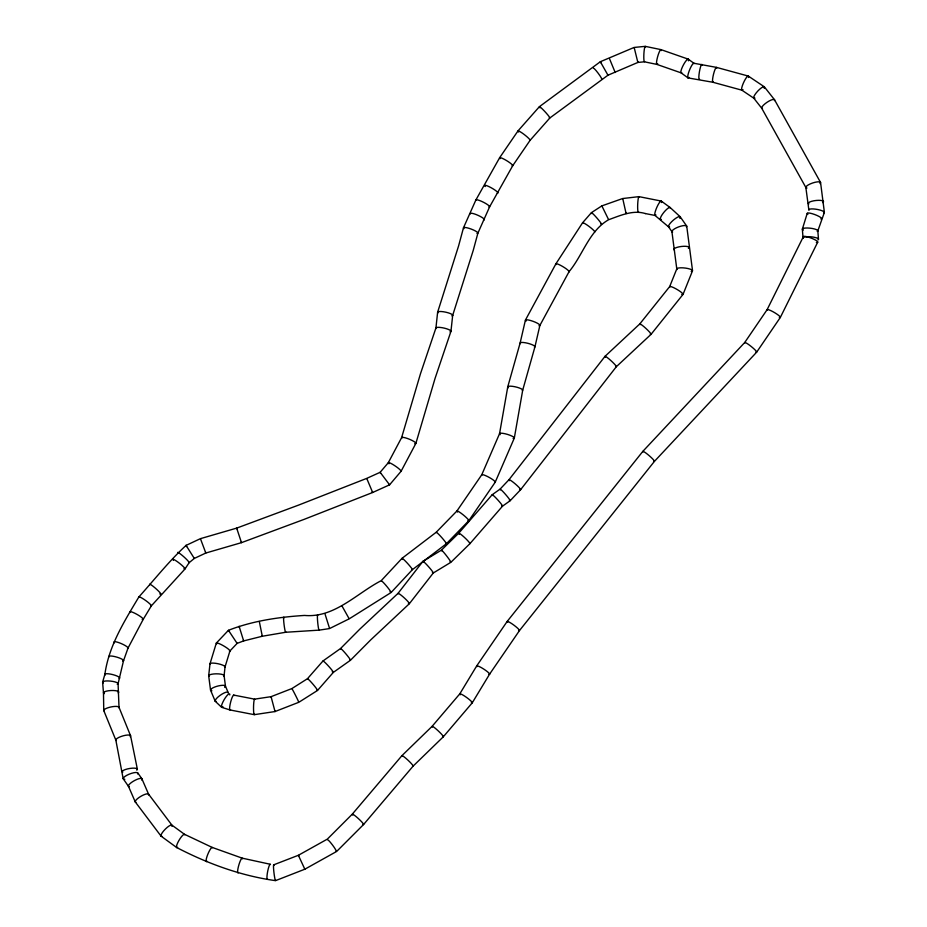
<?xml version="1.0" encoding="UTF-8"?>
<svg xmlns="http://www.w3.org/2000/svg" width="927" height="927" viewBox="0 0 927 927"><rect width="100%" height="100%" fill="white"/><g stroke="black" fill="none" stroke-linecap="round" stroke-linejoin="round"><path stroke-width="1.39" d="M271.066 696.675L275.029 711.542L298.876 702.26L317.521 690.453L333.314 672.411L350.499 660.233L370.742 639.873L409.375 603.697L433.28 572.99L450.893 562.295L469.908 543.685L502.538 506.154L510.174 500.707L520.603 489.711L616.328 366.721L651.044 334.346L683.014 294.415M275.064 711.484L274.96 710.638M435.922 328.042L437.625 312.248M450.962 331.263L452.689 315.307M208.679 675.76L209.989 663.848M224.079 675.679L225.052 666.861M450.939 331.368L435.053 378.425L415.864 443.419L401.09 471.264L389.583 484.821L380.14 472.307L366.71 478.39L298.587 505.099L236.686 528.112L200.394 538.668L186.06 545.412L186.594 546.559M123.523 660.742L128.03 648.077L143.233 619.306L151.356 605.852L185.041 568.935L189.108 562.712L194.311 558.436L186.072 545.4M499.537 433.743L507.764 386.86M514.323 438.019L522.712 390.151L534.937 346.837L539.885 325.423L569.039 271.704M104.878 674.346C108.807 645.841 124.415 621.16 138.888 596.93C154.496 579.618 169.062 561.044 186.06 545.412L186.165 545.482M123.546 660.638L118.065 683.79M507.776 386.756L520.14 342.967L525.412 320.116L555.876 263.882M102.642 682.005L104.902 674.242M210.012 663.744L216.327 643.095M225.029 666.953L229.931 650.963M802.388 229.015L807.243 213.314M817.811 230.95L824.358 212.515M437.648 312.144L458.564 246.003L463.488 227.775L475.887 199.965L499.607 157.787M452.666 315.412L473.245 250.36L477.892 233.152L489.63 206.802L512.724 165.701L530.07 140.348L549.85 117.972L607.973 75.203L637.869 62.445L644.427 61.808L656.93 64.415L681.125 72.874L687.938 77.845M435.945 327.938L420.464 373.79L401.611 437.625L388.309 462.7L380.14 472.307L380.545 473.233M669.676 286.617L676.814 268.807M683.06 294.357L692.504 270.823M481.75 474.786L499.56 433.651M514.3 438.112L495.238 482.156L468.819 520.696L446.385 543.755L412.364 569.688L391.078 592.538L349.259 618.807L329.525 628.576L319.108 630.14L285.62 632.272L262.295 636.246L243.65 640.916L237.115 643.373L228.448 630.302C252.631 620.87 278.714 617.069 304.508 615.435C334.438 618.158 356.663 593.35 381.24 580.65L402.04 558.321L436.2 532.26L456.953 510.951L481.797 474.717M803.025 237.358L767.092 309.699L744.74 342.492L642.84 451.368L507.173 621.438L476.721 665.887L459.78 693.894M780.36 317.382L817.73 242.132M489.595 674.161L472.237 702.851L443.326 736.78L413.118 766.119L363.569 824.52L336.675 851.438L304.821 869.213L275.528 880.65C240.846 875.772 207.729 863.651 176.744 847.556M555.91 263.813L582.562 222.793L591.438 212.642L601.843 205.887L622.631 198.54L638.958 196.64L661.252 201.066M568.993 271.762C582.84 255.238 589.097 230.881 608.657 219.711C620.279 215.574 632.898 209.664 645.401 213.569M780.314 317.451L756.675 352.156L654.427 461.379L519.468 630.58L489.549 674.219M499.641 157.717L517.996 130.904L539.41 106.675L600.337 61.727L634.068 47.451L645.227 46.35L660.997 49.629L688.24 59.143M669.711 286.547L639.804 323.905L605.007 356.35L508.993 479.711L500.093 489.108L492.179 494.74L458.761 533.176L441.437 550.128L422.932 561.368L398.042 593.35L360.082 628.888L340.568 648.506L322.978 660.974L307.463 678.715L291.935 688.541L271.078 696.664L254.589 699.143L233.708 695.088M459.815 693.836L432.144 726.304L401.924 755.656L352.306 814.138L327.347 839.12L298.378 855.285L273.674 864.833M216.373 643.037L228.448 630.302L228.656 630.847M229.884 651.021L237.138 643.373L236.617 642.863M194.311 558.436L205.817 553.025L241.483 542.654L304.044 519.398L372.666 492.492L389.583 484.821L388.981 484.369M275.029 711.542L254.276 714.671L229.954 709.943L221.692 707.336M803.211 238.378A7.659 1.784 5.2 0 1 806.745 236.733L807.162 236.698M693.79 63.245L716.49 67.381L748.274 76.06M688.112 77.914L712.933 82.271L741.867 90.174M645.319 213.558L655.122 215.458M270.278 864.265L242.225 858.159L212.271 847.452L184.496 834.3L171.901 825.111L148.54 794.103M806.733 236.709L807.127 236.802A7.683 1.495 20.6 0 1 816.003 240.36A7.683 1.495 20.6 0 1 816.351 242.468M271.078 696.664L271.495 697.591M748.356 76.107L764.288 86.79M741.785 90.116L753.825 98.204M688.321 59.189L693.964 63.303M661.333 201.113L670.163 207.544L680.128 216.698M654.937 215.388L668.68 226.964M161.113 836.177L176.651 847.51M390.093 591.832C393.859 594.566 381.356 579.259 381.437 581.217M215.307 701.333L221.599 707.289M336.084 850.998C336.756 850.21 328.459 839.248 327.648 839.85M601.75 79.247C602.399 78.436 594.23 67.578 593.419 68.181M450.14 561.716C453.57 564.543 440.406 547.417 441.739 550.87M764.369 86.871L774.474 99.687M753.744 98.111L761.774 108.297M135.319 801.994L161.031 836.096M680.209 216.791L686.629 225.956M668.587 226.872L672.005 231.762M137.775 772.898L141.843 778.715M123.268 778.854L128.505 786.351M349.039 618.552L341.912 605.841M607.556 74.647L607.961 75.191L600.337 61.727L600.742 62.654M774.543 99.803L820.534 182.399M761.704 108.192L805.876 187.521M298.529 701.681C298.401 700.905 292.665 689.549 292.26 689.271M304.531 868.611L304.821 869.213M608.413 219.282L601.855 205.887L602.075 206.431M259.317 621.496L262.295 636.246L262.341 635.54M622.782 198.772L626.096 213.546L626.107 212.828M634.219 47.683L637.857 62.457L637.834 61.738M298.691 856.015L298.39 855.308L304.821 869.19M366.883 478.772L372.666 492.492L372.33 491.681M141.901 778.819L148.598 794.219M128.436 786.235L135.249 801.89M609.572 58.876L615.192 72.48L614.96 71.854M200.568 539.05L205.817 553.025L205.47 551.959M325.076 614.172L329.456 628.077M118.969 707.22L130.545 735.679M103.801 710.638L115.863 740.186M225.412 686.015L228.1 692.423M210.568 690.186L215.157 701.136M237.011 528.83L236.675 528.123L241.483 542.654L241.31 541.785M239.49 627.22L239.108 626.304L243.65 640.916L243.5 640.047M130.58 735.806L137.37 769.201M115.829 740.059L123.164 778.622M820.569 182.515L824.381 212.295M805.841 187.393L808.854 209.884M692.527 270.591L686.733 226.2M676.803 269.027L671.901 231.518M224.079 675.563L225.458 686.142M208.679 675.876L210.533 690.059M118.077 683.57L119.015 707.463M102.619 682.237L103.476 692.863M817.823 230.73L818.471 239.201M802.365 229.236L803.002 237.579M103.476 692.747L103.754 710.395M539.966 107.822A7.671 0.684 47.3 0 1 544.612 111.298A7.671 0.684 47.3 0 1 549.294 117.741M644.613 61.634A7.694 0.962 -87 0 1 643.917 53.372A7.694 0.962 -87 0 1 645.551 46.918M657.707 63.72A7.659 1.321 -74.5 0 1 657.625 56.744A7.659 1.321 -74.5 0 1 661.322 50.556M681.774 72.7A7.694 1.634 -62.4 0 1 683.732 64.334A7.694 1.634 -62.4 0 1 688.437 60.823M688.9 77.381A7.775 1.506 -68.2 0 1 689.213 70.869A7.775 1.506 -68.2 0 1 694.056 63.581M699.561 79.293A7.659 1.159 -80.2 0 1 699.398 71.889A7.659 1.159 -80.2 0 1 702.04 64.473M702.191 64.867A7.659 1.159 -80.2 0 1 702.26 65.272M713.315 82.039A7.659 1.275 -76.5 0 1 713.547 74.102A7.659 1.275 -76.5 0 1 716.803 68.088M742.967 89.56A7.706 1.564 -65.5 0 1 743.234 83.395A7.706 1.564 -65.5 0 1 748.506 76.454M748.541 76.617A7.706 1.564 -65.5 0 1 748.541 77.486M754.972 98.135A7.694 1.9 -47.2 0 1 757.892 90.962A7.694 1.9 -47.2 0 1 764.254 88.32M762.469 108.575A7.659 2.016 -33.9 0 1 767.104 102.248A7.659 2.016 -33.9 0 1 774.474 100.591M806.953 188.065A7.706 2.051 -18.9 0 1 812.597 183.001A7.706 2.051 -18.9 0 1 820.001 183.616M808.842 203.928A7.659 1.958 -6.6 0 1 816.328 200.452A7.659 1.958 -6.6 0 1 822.794 202.584M809.004 210.012A7.775 1.75 10 0 1 817.881 209.548A7.775 1.75 10 0 1 823.547 213.001M807.88 214.322A7.659 1.483 20.6 0 1 814.497 214.45A7.659 1.483 20.6 0 1 820.893 219.039M803.292 230.093A7.717 1.796 6.5 0 1 809.746 228.135A7.717 1.796 6.5 0 1 817.208 231.437M807.139 236.686A7.729 1.819 5.3 0 1 815.795 237.66A7.729 1.819 5.3 0 1 818.112 239.85M803.442 236.559A7.659 1.518 20.8 0 1 806.652 236.652M767.197 310.116A7.659 1.228 30.4 0 1 774.972 312.863A7.659 1.228 30.4 0 1 779.329 317.474M744.833 342.955A7.671 0.973 38.9 0 1 751.565 346.779A7.671 0.973 38.9 0 1 756.003 352.063M643.014 451.959A7.659 0.904 40.8 0 1 649.445 455.887A7.659 0.904 40.8 0 1 653.605 461.183M507.59 622.376A7.659 1.043 36.5 0 1 513.848 625.111A7.659 1.043 36.5 0 1 518.575 630.464M476.988 666.64A7.659 1.159 32.8 0 1 483.523 668.935A7.659 1.159 32.8 0 1 488.992 674.288M460.232 694.775A7.671 1.066 35.8 0 1 466.571 697.428A7.671 1.066 35.8 0 1 471.333 702.759M432.434 727.058A7.659 0.823 43.1 0 1 438.135 730.789A7.659 0.823 43.1 0 1 442.712 736.629M401.959 755.968A7.659 0.834 43.1 0 1 407.753 759.966A7.659 0.834 43.1 0 1 412.99 766.154M352.723 815.076A7.659 0.846 42.6 0 1 358.181 818.402A7.659 0.846 42.6 0 1 362.955 824.381M275.667 880.175A7.833 0.637 83.2 0 1 273.928 872.458A7.833 0.637 83.2 0 1 273.975 865.494M267.474 879.283A7.659 1.194 -79.1 0 1 267.729 871.067A7.659 1.194 -79.1 0 1 270.464 864.497M238.332 872.782A7.659 1.333 -74 0 1 238.981 864.555A7.659 1.333 -74 0 1 242.526 858.865M207.138 861.31A7.659 1.506 -67.5 0 1 207.671 854.636A7.659 1.506 -67.5 0 1 212.48 847.684M177.602 847.324A7.671 1.692 -59.3 0 1 178.923 840.488A7.671 1.692 -59.3 0 1 184.786 834.833M161.866 836.258A7.694 1.924 -45.4 0 1 165.504 828.935A7.694 1.924 -45.4 0 1 171.947 826.386M135.852 802.261A7.683 2.039 -30.3 0 1 141.101 796.177A7.683 2.039 -30.3 0 1 148.517 794.984M129.224 786.664A7.671 2.039 -29.2 0 1 134.554 780.534A7.671 2.039 -29.2 0 1 141.599 779.978M124.809 779.283A7.764 2.074 -21.2 0 1 129.015 774.254A7.764 2.074 -21.2 0 1 137.567 773.918M122.746 772.272A7.659 1.981 -9.5 0 1 129.942 768.437A7.659 1.981 -9.5 0 1 136.802 770.163M116.315 740.569A7.671 2.028 -16.5 0 1 123.071 735.853A7.671 2.028 -16.5 0 1 130.186 736.687M104.287 711.032A7.717 2.016 -11.9 0 1 110.545 707.046A7.717 2.016 -11.9 0 1 118.876 707.741M104.357 693.628A7.659 1.924 -2.8 0 1 110.776 690.534A7.659 1.924 -2.8 0 1 118.181 692.851M103.337 682.956A7.717 1.808 5.9 0 1 110.475 681.09A7.717 1.808 5.9 0 1 117.266 684.358M105.214 674.949A7.659 1.634 14.3 0 1 112.642 674.578A7.659 1.634 14.3 0 1 119.177 678.483M108.899 656.907A7.659 1.599 16 0 1 117.184 657.231A7.659 1.599 16 0 1 122.793 661.136M114.438 642.793A7.659 1.414 23.7 0 1 121.066 643.5A7.659 1.414 23.7 0 1 127.532 648.332M130.186 612.527A7.659 1.251 29.5 0 1 137.405 614.613A7.659 1.251 29.5 0 1 142.19 619.421M138.969 597.394A7.659 1.066 35.7 0 1 146.037 600.777A7.659 1.066 35.7 0 1 150.614 605.887M149.734 584.659A7.659 0.869 41.7 0 1 156.675 589.34A7.659 0.869 41.7 0 1 159.838 593.952M173.407 560.337A7.671 0.985 38.3 0 1 179.699 563.454A7.671 0.985 38.3 0 1 183.963 568.68M177.799 552.979A7.694 0.869 41.9 0 1 183.778 556.756A7.694 0.869 41.9 0 1 188.621 562.643M388.934 463.767A7.671 1.112 34.2 0 1 394.462 465.481A7.671 1.112 34.2 0 1 400.649 471.38M401.82 438.193A7.671 1.448 22.2 0 1 409.908 439.444A7.671 1.448 22.2 0 1 414.728 443.72M436.142 328.506A7.671 1.669 12.5 0 1 444.485 328.181A7.671 1.669 12.5 0 1 449.966 331.878M437.973 312.851A7.671 1.68 11.9 0 1 445.736 312.179A7.671 1.68 11.9 0 1 451.912 315.875M463.963 228.633A7.671 1.495 20.5 0 1 471.217 229.073A7.671 1.495 20.5 0 1 476.965 233.488M470.487 213.928A7.659 1.402 24 0 1 478.541 215.574A7.659 1.402 24 0 1 483.512 219.954M475.991 200.394A7.659 1.333 26.7 0 1 483.651 202.341A7.659 1.333 26.7 0 1 488.969 207.022M485.273 186.512A7.659 1.24 29.8 0 1 491.322 187.822A7.659 1.24 29.8 0 1 497.347 193.175M500.059 158.656A7.659 1.194 31.4 0 1 506.362 160.464A7.659 1.194 31.4 0 1 512.11 165.84M518.564 132.028A7.659 0.997 37.9 0 1 523.581 134.033A7.659 0.997 37.9 0 1 529.827 140.394M638.564 211.843A7.706 0.939 -87.6 0 1 637.706 204.149A7.706 0.939 -87.6 0 1 639.224 197.045M655.934 214.96A7.752 1.541 -66.6 0 1 656.895 207.219A7.752 1.541 -66.6 0 1 661.507 202.515M661.333 219.421A7.659 1.842 -50.7 0 1 663.72 212.526A7.659 1.842 -50.7 0 1 670.372 208.193M669.653 227.045A7.671 1.958 -41.2 0 1 673.57 219.954A7.671 1.958 -41.2 0 1 679.943 218.413M672.631 232.051A7.775 2.074 -20.5 0 1 678.703 226.872A7.775 2.074 -20.5 0 1 686.409 226.976M674.45 250.105A7.648 1.97 -7.4 0 1 681.264 246.489A7.648 1.97 -7.4 0 1 688.39 248.366M677.243 269.514A7.798 1.808 6.7 0 1 685.725 268.123A7.798 1.808 6.7 0 1 691.206 271.518M669.804 287.046A7.694 1.24 30.3 0 1 677.811 289.908A7.694 1.24 30.3 0 1 681.774 294.38M640.093 324.659A7.659 0.834 42.8 0 1 646.015 328.529A7.659 0.834 42.8 0 1 650.256 334.102M605.424 357.289A7.671 0.846 42.5 0 1 610.731 360.441A7.671 0.846 42.5 0 1 615.864 366.652M509.41 480.649A7.659 0.904 40.7 0 1 515.435 484.068A7.659 0.904 40.7 0 1 519.572 489.41M500.395 489.862A7.671 0.626 49 0 1 505.725 494.636A7.671 0.626 49 0 1 509.34 500.198M492.48 495.505A7.683 0.672 47.8 0 1 497.66 499.78A7.683 0.672 47.8 0 1 501.994 505.91M459.328 534.3A7.659 0.823 43.3 0 1 464.033 537.023A7.659 0.823 43.3 0 1 469.583 543.662M423.257 562.156A7.717 0.649 48.4 0 1 428.714 566.872A7.717 0.649 48.4 0 1 432.411 572.48M398.147 593.79A7.659 0.857 42.4 0 1 404.832 598.402A7.659 0.857 42.4 0 1 408.39 603.35M340.684 648.935A7.671 0.603 49.8 0 1 346.095 654.114A7.671 0.603 49.8 0 1 349.989 659.966M323.106 661.414A7.683 0.66 47.9 0 1 329.247 666.93A7.683 0.66 47.9 0 1 332.248 671.774M307.532 679.027A7.694 0.614 49.4 0 1 313.222 684.497A7.694 0.614 49.4 0 1 316.999 690.186M254.554 714.242A7.717 0.892 -88.8 0 1 253.535 707.15A7.717 0.892 -88.8 0 1 254.798 699.422M230.533 709.607A7.659 1.286 -75.8 0 1 230.603 702.26A7.659 1.286 -75.8 0 1 234.056 695.621M222.955 706.78A7.752 1.703 -59.7 0 1 224.033 699.885A7.752 1.703 -59.7 0 1 229.78 694.949M216.373 701.472A7.729 2.028 -34.7 0 1 219.815 695.574A7.729 2.028 -34.7 0 1 228.077 692.886M211.901 690.824A7.683 2.028 -15.1 0 1 212.758 687.915A7.683 2.028 -15.1 0 1 222.318 685.32A7.683 2.028 -15.1 0 1 224.693 687.347M209.027 676.339A7.683 1.9 -0.5 0 1 216.026 673.825A7.683 1.9 -0.5 0 1 223.894 676.038M210.116 664.196A7.671 1.692 11.7 0 1 217.868 663.697A7.671 1.692 11.7 0 1 224.774 667.231M216.721 643.836A7.764 1.24 30.3 0 1 223.326 645.702A7.764 1.24 30.3 0 1 229.409 651.102M285.783 631.727A7.659 0.614 82.9 0 1 284.044 624.45A7.659 0.614 82.9 0 1 284.091 617.788M319.247 629.896A7.659 0.66 84.5 0 1 317.741 622.782A7.659 0.66 84.5 0 1 317.799 615.018M402.596 559.468A7.671 0.672 47.8 0 1 406.86 562.643A7.671 0.672 47.8 0 1 412.086 569.63M436.258 532.562A7.659 0.649 48.5 0 1 441.739 537.544A7.659 0.649 48.5 0 1 446.107 543.674M457.521 512.075A7.671 0.95 39.3 0 1 463.176 514.833A7.671 0.95 39.3 0 1 467.961 520.522M481.808 475.076A7.671 1.275 28.9 0 1 489.56 477.614A7.671 1.275 28.9 0 1 494.589 482.341M500.209 434.647A7.683 1.587 16.7 0 1 507.486 434.392A7.683 1.587 16.7 0 1 513.106 438.552M508.425 387.729A7.659 1.669 12.9 0 1 514.879 386.733A7.659 1.669 12.9 0 1 522.307 390.591M520.441 343.662A7.659 1.634 14.4 0 1 527.88 343.303A7.659 1.634 14.4 0 1 534.404 347.219M526.061 321.124A7.683 1.506 20.1 0 1 532.944 321.275A7.683 1.506 20.1 0 1 538.958 325.759M556.188 264.577A7.659 1.205 31 0 1 562.457 266.385A7.659 1.205 31 0 1 568.726 271.866M582.654 223.256A7.659 1.02 37.1 0 1 588.807 226.246A7.659 1.02 37.1 0 1 594.636 232.121M591.866 213.604A7.694 0.626 49.1 0 1 596.93 218.03A7.694 0.626 49.1 0 1 600.719 223.801"/></g></svg>
